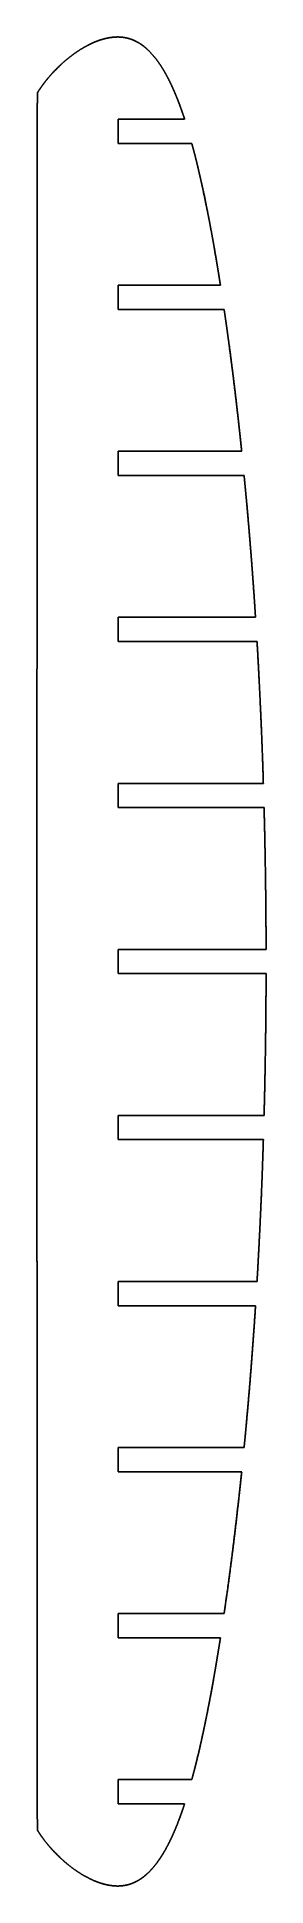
# Model space of a CAD drawing. Header units: metres. Extents: x 54 to 90, y -145 to 145.
import ezdxf

# ---------------------------------------------------------------- set-up
doc = ezdxf.new("R2010")
doc.units = ezdxf.units.M

msp = doc.modelspace()

# ---------------------------------------------------------------- linework, layer by layer
for p, q in [((66.58, 131.9, 1835), (77, 131.9, 1835)), ((66.58, 128.1, 1835), (78.13, 128.1, 1835)), ((66.58, 105.9, 1835), (82.62, 105.9, 1835)), ((66.58, 102.1, 1835), (83.2, 102.1, 1835)), ((66.58, 79.9, 1835), (85.95, 79.9, 1835)), ((66.58, 76.1, 1835), (86.33, 76.1, 1835)), ((66.58, 53.9, 1835), (88.12, 53.9, 1835)), ((66.58, 50.1, 1835), (88.36, 50.1, 1835)), ((66.58, 27.9, 1835), (89.35, 27.9, 1835)), ((66.58, 24.1, 1835), (89.46, 24.1, 1835)), ((66.58, 1.9, 1835), (89.78, 1.9, 1835)), ((66.58, -1.9, 1835), (89.78, -1.9, 1835)), ((66.58, -24.1, 1835), (89.46, -24.1, 1835)), ((66.58, -27.9, 1835), (89.35, -27.9, 1835)), ((66.58, -50.1, 1835), (88.36, -50.1, 1835)), ((66.58, -53.9, 1835), (88.12, -53.9, 1835)), ((66.58, -76.1, 1835), (86.33, -76.1, 1835)), ((66.58, -79.9, 1835), (85.95, -79.9, 1835)), ((66.58, -102.1, 1835), (83.2, -102.1, 1835)), ((66.58, -105.9, 1835), (82.62, -105.9, 1835)), ((66.58, -128.1, 1835), (78.13, -128.1, 1835)), ((66.58, -131.9, 1835), (77, -131.9, 1835))]:
    msp.add_line(p, q)
for points, knots in [([(77, 131.9, 1835), (76.92, 132.16, 1835), (76.83, 132.41, 1835), (76.75, 132.67, 1835), (76.66, 132.92, 1835), (76.57, 133.18, 1835), (76.48, 133.43, 1835), (76.39, 133.68, 1835), (76.16, 134.32, 1835), (76.01, 134.71, 1835), (75.86, 135.1, 1835), (75.7, 135.48, 1835), (75.54, 135.87, 1835), (75.38, 136.25, 1835), (75.21, 136.63, 1835), (74.71, 137.73, 1835), (74.35, 138.45, 1835), (73.98, 139.15, 1835), (73.58, 139.84, 1835), (73.15, 140.52, 1835), (72.69, 141.17, 1835), (72.18, 141.79, 1835), (71.41, 142.6, 1835), (71.17, 142.83, 1835), (70.93, 143.06, 1835), (70.68, 143.27, 1835), (70.42, 143.47, 1835), (70.15, 143.66, 1835), (69.87, 143.83, 1835), (69.39, 144.09, 1835), (69.21, 144.18, 1835), (69.02, 144.27, 1835), (68.82, 144.35, 1835), (68.63, 144.43, 1835), (68.43, 144.49, 1835), (68.23, 144.55, 1835), (67.77, 144.66, 1835), (67.51, 144.71, 1835), (67.25, 144.75, 1835), (66.99, 144.78, 1835), (66.73, 144.79, 1835), (66.46, 144.79, 1835), (66.2, 144.78, 1835), (65.84, 144.75, 1835), (65.73, 144.74, 1835), (65.63, 144.73, 1835), (65.52, 144.72, 1835), (65.42, 144.71, 1835), (65.32, 144.69, 1835), (65.21, 144.67, 1835), (65.03, 144.64, 1835), (64.95, 144.62, 1835), (64.88, 144.61, 1835), (64.8, 144.59, 1835), (64.72, 144.57, 1835), (64.64, 144.56, 1835), (64.56, 144.54, 1835), (64.22, 144.45, 1835), (63.96, 144.38, 1835), (63.7, 144.29, 1835), (63.44, 144.21, 1835), (63.18, 144.11, 1835), (62.93, 144.01, 1835), (62.68, 143.9, 1835), (61.62, 143.41, 1835), (60.84, 142.98, 1835), (60.08, 142.5, 1835), (59.35, 141.99, 1835), (58.65, 141.43, 1835), (57.98, 140.85, 1835), (57.33, 140.23, 1835), (56.31, 139.18, 1835), (55.92, 138.76, 1835), (55.55, 138.33, 1835), (55.19, 137.89, 1835), (54.84, 137.44, 1835), (54.51, 136.98, 1835), (54.19, 136.5, 1835), (53.9, 136.02, 1835)], [0, 0, 0, 0, 0, 0, 0, 0, 0, 0.06458, 0.06458, 0.06458, 0.06458, 0.06458, 0.06458, 0.06458, 0.164223, 0.164223, 0.164223, 0.164223, 0.164223, 0.164223, 0.164223, 0.355821, 0.355821, 0.355821, 0.355821, 0.355821, 0.355821, 0.355821, 0.434836, 0.434836, 0.434836, 0.434836, 0.434836, 0.434836, 0.434836, 0.485267, 0.485267, 0.485267, 0.485267, 0.485267, 0.485267, 0.485267, 0.548323, 0.548323, 0.548323, 0.548323, 0.548323, 0.548323, 0.548323, 0.573433, 0.573433, 0.573433, 0.573433, 0.573433, 0.573433, 0.573433, 0.592265, 0.592265, 0.592265, 0.592265, 0.592265, 0.592265, 0.592265, 0.656449, 0.656449, 0.656449, 0.656449, 0.656449, 0.656449, 0.656449, 0.866078, 0.866078, 0.866078, 0.866078, 0.866078, 0.866078, 0.866078, 1, 1, 1, 1, 1, 1, 1, 1, 1]), ([(53.9, 136.02, 1835), (53.9, 136.02, 1835), (53.9, 136.02, 1835), (53.9, 136.02, 1835), (53.9, 136.01, 1835), (53.9, 136.01, 1835), (53.9, 136.01, 1835), (53.9, 136.01, 1835), (53.9, 136, 1835), (53.9, 135.99, 1835), (53.9, 135.99, 1835), (53.9, 135.98, 1835), (53.9, 135.96, 1835), (53.9, 135.95, 1835), (53.9, 135.94, 1835), (53.9, 135.91, 1835), (53.9, 135.89, 1835), (53.9, 135.88, 1835), (53.9, 135.85, 1835), (53.9, 135.83, 1835), (53.9, 135.81, 1835), (53.9, 135.78, 1835), (53.9, 135.72, 1835), (53.9, 135.68, 1835), (53.9, 135.65, 1835), (53.9, 135.61, 1835), (53.9, 135.56, 1835), (53.9, 135.52, 1835), (53.9, 135.47, 1835), (53.9, 135.34, 1835), (53.9, 135.26, 1835), (53.9, 135.17, 1835), (53.9, 135.09, 1835), (53.9, 135.01, 1835), (53.9, 134.93, 1835), (53.9, 134.85, 1835), (53.9, 134.63, 1835), (53.9, 134.49, 1835), (53.89, 134.36, 1835), (53.89, 134.22, 1835), (53.89, 134.08, 1835), (53.89, 133.95, 1835), (53.89, 133.81, 1835), (53.89, 133.38, 1835), (53.89, 133.1, 1835), (53.89, 132.81, 1835), (53.89, 132.52, 1835), (53.89, 132.23, 1835), (53.89, 131.94, 1835), (53.89, 131.65, 1835), (53.89, 130.81, 1835), (53.89, 130.27, 1835), (53.89, 129.72, 1835), (53.89, 129.17, 1835), (53.89, 128.62, 1835), (53.89, 128.07, 1835), (53.89, 127.53, 1835), (53.89, 126.59, 1835), (53.89, 126.2, 1835), (53.89, 125.81, 1835), (53.89, 125.42, 1835), (53.89, 125.04, 1835), (53.89, 124.65, 1835), (53.89, 124.26, 1835), (53.89, 123.44, 1835), (53.89, 123.01, 1835), (53.89, 122.56, 1835), (53.89, 122.1, 1835), (53.89, 121.63, 1835), (53.89, 121.15, 1835), (53.89, 120.66, 1835), (53.88, 118.72, 1835), (53.88, 117.27, 1835), (53.88, 115.83, 1835), (53.88, 114.38, 1835), (53.88, 112.94, 1835), (53.88, 111.49, 1835), (53.88, 110.05, 1835), (53.88, 106.4, 1835), (53.87, 104.2, 1835), (53.87, 102, 1835), (53.87, 99.79, 1835), (53.87, 97.59, 1835), (53.87, 95.39, 1835), (53.87, 93.19, 1835), (53.87, 89.21, 1835), (53.86, 87.42, 1835), (53.86, 85.64, 1835), (53.86, 83.86, 1835), (53.86, 82.08, 1835), (53.86, 80.3, 1835), (53.86, 78.52, 1835), (53.86, 74.9, 1835), (53.86, 73.07, 1835), (53.86, 71.24, 1835), (53.85, 69.41, 1835), (53.85, 67.58, 1835), (53.85, 65.74, 1835), (53.85, 63.91, 1835), (53.85, 60.67, 1835), (53.85, 59.27, 1835), (53.85, 57.86, 1835), (53.85, 56.46, 1835), (53.85, 55.05, 1835), (53.85, 53.65, 1835), (53.85, 52.24, 1835), (53.85, 48.65, 1835), (53.84, 46.46, 1835), (53.84, 44.28, 1835), (53.84, 42.09, 1835), (53.84, 39.9, 1835), (53.84, 37.72, 1835), (53.84, 35.53, 1835), (53.84, 31.56, 1835), (53.84, 29.77, 1835), (53.84, 27.99, 1835), (53.84, 26.21, 1835), (53.84, 24.42, 1835), (53.84, 22.64, 1835), (53.84, 20.85, 1835), (53.84, 18.11, 1835), (53.84, 17.14, 1835), (53.83, 16.18, 1835), (53.83, 15.21, 1835), (53.83, 14.25, 1835), (53.83, 13.29, 1835), (53.83, 12.32, 1835), (53.83, 10.67, 1835), (53.83, 9.97, 1835), (53.83, 9.28, 1835), (53.83, 8.59, 1835), (53.83, 7.9, 1835), (53.83, 7.2, 1835), (53.83, 6.51, 1835), (53.83, 5.46, 1835), (53.83, 5.11, 1835), (53.83, 4.75, 1835), (53.83, 4.4, 1835), (53.83, 4.04, 1835), (53.83, 3.69, 1835), (53.83, 3.34, 1835), (53.83, 2.82, 1835), (53.83, 2.65, 1835), (53.83, 2.49, 1835), (53.83, 2.33, 1835), (53.83, 2.16, 1835), (53.83, 2, 1835), (53.83, 1.84, 1835), (53.83, 1.56, 1835), (53.83, 1.45, 1835), (53.83, 1.34, 1835), (53.83, 1.22, 1835), (53.83, 1.11, 1835), (53.83, 1, 1835), (53.83, 0.89, 1835), (53.83, 0.71, 1835), (53.83, 0.65, 1835), (53.83, 0.59, 1835), (53.83, 0.53, 1835), (53.83, 0.47, 1835), (53.83, 0.41, 1835), (53.83, 0.35, 1835), (53.83, 0.26, 1835), (53.83, 0.23, 1835), (53.83, 0.2, 1835), (53.83, 0.17, 1835), (53.83, 0.14, 1835), (53.83, 0.11, 1835), (53.83, 0.09, 1835), (53.83, 0.05, 1835), (53.83, 0.04, 1835), (53.83, 0.03, 1835), (53.83, 0.02, 1835), (53.83, 0.02, 1835), (53.83, 0.01, 1835), (53.83, 0.01, 1835), (53.83, 0, 1835), (53.83, 0, 1835), (53.83, 0, 1835), (53.83, 0, 1835), (53.83, 0, 1835), (53.83, 0, 1835), (53.83, 0, 1835), (53.83, 0, 1835), (53.83, 0, 1835), (53.83, 0, 1835), (53.83, 0, 1835), (53.83, -0.01, 1835), (53.83, -0.01, 1835), (53.83, -0.02, 1835), (53.83, -0.04, 1835), (53.83, -0.06, 1835), (53.83, -0.07, 1835), (53.83, -0.09, 1835), (53.83, -0.11, 1835), (53.83, -0.13, 1835), (53.83, -0.15, 1835), (53.83, -0.21, 1835), (53.83, -0.26, 1835), (53.83, -0.3, 1835), (53.83, -0.35, 1835), (53.83, -0.39, 1835), (53.83, -0.44, 1835), (53.83, -0.48, 1835), (53.83, -0.61, 1835), (53.83, -0.69, 1835), (53.83, -0.77, 1835), (53.83, -0.85, 1835), (53.83, -0.94, 1835), (53.83, -1.02, 1835), (53.83, -1.1, 1835), (53.83, -1.33, 1835), (53.83, -1.47, 1835), (53.83, -1.62, 1835), (53.83, -1.76, 1835), (53.83, -1.91, 1835), (53.83, -2.05, 1835), (53.83, -2.2, 1835), (53.83, -2.63, 1835), (53.83, -2.92, 1835), (53.83, -3.21, 1835), (53.83, -3.5, 1835), (53.83, -3.79, 1835), (53.83, -4.08, 1835), (53.83, -4.37, 1835), (53.83, -5.2, 1835), (53.83, -5.75, 1835), (53.83, -6.3, 1835), (53.83, -6.85, 1835), (53.83, -7.39, 1835), (53.83, -7.94, 1835), (53.83, -8.49, 1835), (53.83, -9.43, 1835), (53.83, -9.81, 1835), (53.83, -10.2, 1835), (53.83, -10.59, 1835), (53.83, -10.98, 1835), (53.83, -11.37, 1835), (53.83, -11.76, 1835), (53.83, -12.57, 1835), (53.83, -13.01, 1835), (53.83, -13.46, 1835), (53.83, -13.92, 1835), (53.83, -14.39, 1835), (53.83, -14.87, 1835), (53.83, -15.35, 1835), (53.84, -17.3, 1835), (53.84, -18.74, 1835), (53.84, -20.19, 1835), (53.84, -21.63, 1835), (53.84, -23.08, 1835), (53.84, -24.52, 1835), (53.84, -25.97, 1835), (53.84, -29.62, 1835), (53.84, -31.82, 1835), (53.84, -34.02, 1835), (53.84, -36.22, 1835), (53.84, -38.42, 1835), (53.84, -40.62, 1835), (53.84, -42.83, 1835), (53.84, -46.81, 1835), (53.85, -48.59, 1835), (53.85, -50.37, 1835), (53.85, -52.15, 1835), (53.85, -53.93, 1835), (53.85, -55.71, 1835), (53.85, -57.5, 1835), (53.85, -61.11, 1835), (53.85, -62.94, 1835), (53.85, -64.77, 1835), (53.85, -66.61, 1835), (53.85, -68.44, 1835), (53.85, -70.27, 1835), (53.86, -72.1, 1835), (53.86, -75.34, 1835), (53.86, -76.75, 1835), (53.86, -78.15, 1835), (53.86, -79.56, 1835), (53.86, -80.96, 1835), (53.86, -82.37, 1835), (53.86, -83.77, 1835), (53.86, -87.37, 1835), (53.87, -89.55, 1835), (53.87, -91.74, 1835), (53.87, -93.93, 1835), (53.87, -96.11, 1835), (53.87, -98.3, 1835), (53.87, -100.48, 1835), (53.87, -104.46, 1835), (53.88, -106.24, 1835), (53.88, -108.02, 1835), (53.88, -109.81, 1835), (53.88, -111.59, 1835), (53.88, -113.38, 1835), (53.88, -115.16, 1835), (53.88, -117.91, 1835), (53.88, -118.87, 1835), (53.89, -119.84, 1835), (53.89, -120.8, 1835), (53.89, -121.76, 1835), (53.89, -122.73, 1835), (53.89, -123.69, 1835), (53.89, -125.35, 1835), (53.89, -126.04, 1835), (53.89, -126.73, 1835), (53.89, -127.43, 1835), (53.89, -128.12, 1835), (53.89, -128.81, 1835), (53.89, -129.5, 1835), (53.89, -130.55, 1835), (53.89, -130.91, 1835), (53.89, -131.26, 1835), (53.89, -131.62, 1835), (53.89, -131.97, 1835), (53.89, -132.33, 1835), (53.89, -132.68, 1835), (53.89, -133.2, 1835), (53.89, -133.36, 1835), (53.89, -133.52, 1835), (53.89, -133.69, 1835), (53.89, -133.85, 1835), (53.89, -134.01, 1835), (53.89, -134.18, 1835), (53.9, -134.45, 1835), (53.9, -134.57, 1835), (53.9, -134.68, 1835), (53.9, -134.79, 1835), (53.9, -134.9, 1835), (53.9, -135.02, 1835), (53.9, -135.13, 1835), (53.9, -135.3, 1835), (53.9, -135.36, 1835), (53.9, -135.42, 1835), (53.9, -135.48, 1835), (53.9, -135.54, 1835), (53.9, -135.6, 1835), (53.9, -135.66, 1835), (53.9, -135.75, 1835), (53.9, -135.78, 1835), (53.9, -135.81, 1835), (53.9, -135.84, 1835), (53.9, -135.87, 1835), (53.9, -135.9, 1835), (53.9, -135.93, 1835), (53.9, -135.96, 1835), (53.9, -135.97, 1835), (53.9, -135.98, 1835), (53.9, -135.99, 1835), (53.9, -136, 1835), (53.9, -136, 1835), (53.9, -136, 1835), (53.9, -136.01, 1835), (53.9, -136.01, 1835), (53.9, -136.01, 1835), (53.9, -136.02, 1835), (53.9, -136.02, 1835), (53.9, -136.02, 1835), (53.9, -136.02, 1835), (53.9, -136.02, 1835)], [0, 0, 0, 0, 0, 0, 0, 0, 0, 0.001676, 0.001676, 0.001676, 0.001676, 0.001676, 0.001676, 0.001676, 0.003141, 0.003141, 0.003141, 0.003141, 0.003141, 0.003141, 0.003141, 0.004769, 0.004769, 0.004769, 0.004769, 0.004769, 0.004769, 0.004769, 0.006397, 0.006397, 0.006397, 0.006397, 0.006397, 0.006397, 0.006397, 0.008883, 0.008883, 0.008883, 0.008883, 0.008883, 0.008883, 0.008883, 0.013048, 0.013048, 0.013048, 0.013048, 0.013048, 0.013048, 0.013048, 0.021809, 0.021809, 0.021809, 0.021809, 0.021809, 0.021809, 0.021809, 0.038401, 0.038401, 0.038401, 0.038401, 0.038401, 0.038401, 0.038401, 0.050159, 0.050159, 0.050159, 0.050159, 0.050159, 0.050159, 0.050159, 0.063079, 0.063079, 0.063079, 0.063079, 0.063079, 0.063079, 0.063079, 0.100445, 0.100445, 0.100445, 0.100445, 0.100445, 0.100445, 0.100445, 0.157375, 0.157375, 0.157375, 0.157375, 0.157375, 0.157375, 0.157375, 0.20343, 0.20343, 0.20343, 0.20343, 0.20343, 0.20343, 0.20343, 0.250805, 0.250805, 0.250805, 0.250805, 0.250805, 0.250805, 0.250805, 0.287147, 0.287147, 0.287147, 0.287147, 0.287147, 0.287147, 0.287147, 0.343683, 0.343683, 0.343683, 0.343683, 0.343683, 0.343683, 0.343683, 0.389817, 0.389817, 0.389817, 0.389817, 0.389817, 0.389817, 0.389817, 0.414742, 0.414742, 0.414742, 0.414742, 0.414742, 0.414742, 0.414742, 0.432658, 0.432658, 0.432658, 0.432658, 0.432658, 0.432658, 0.432658, 0.441843, 0.441843, 0.441843, 0.441843, 0.441843, 0.441843, 0.441843, 0.44608, 0.44608, 0.44608, 0.44608, 0.44608, 0.44608, 0.44608, 0.449019, 0.449019, 0.449019, 0.449019, 0.449019, 0.449019, 0.449019, 0.450607, 0.450607, 0.450607, 0.450607, 0.450607, 0.450607, 0.450607, 0.451466, 0.451466, 0.451466, 0.451466, 0.451466, 0.451466, 0.451466, 0.45192, 0.45192, 0.45192, 0.45192, 0.45192, 0.45192, 0.45192, 0.452403, 0.452403, 0.452403, 0.452403, 0.452403, 0.452403, 0.452403, 0.452942, 0.452942, 0.452942, 0.452942, 0.452942, 0.452942, 0.452942, 0.453795, 0.453795, 0.453795, 0.453795, 0.453795, 0.453795, 0.453795, 0.455514, 0.455514, 0.455514, 0.455514, 0.455514, 0.455514, 0.455514, 0.458607, 0.458607, 0.458607, 0.458607, 0.458607, 0.458607, 0.458607, 0.463972, 0.463972, 0.463972, 0.463972, 0.463972, 0.463972, 0.463972, 0.474657, 0.474657, 0.474657, 0.474657, 0.474657, 0.474657, 0.474657, 0.494892, 0.494892, 0.494892, 0.494892, 0.494892, 0.494892, 0.494892, 0.509231, 0.509231, 0.509231, 0.509231, 0.509231, 0.509231, 0.509231, 0.524988, 0.524988, 0.524988, 0.524988, 0.524988, 0.524988, 0.524988, 0.57056, 0.57056, 0.57056, 0.57056, 0.57056, 0.57056, 0.57056, 0.639991, 0.639991, 0.639991, 0.639991, 0.639991, 0.639991, 0.639991, 0.696161, 0.696161, 0.696161, 0.696161, 0.696161, 0.696161, 0.696161, 0.753941, 0.753941, 0.753941, 0.753941, 0.753941, 0.753941, 0.753941, 0.798266, 0.798266, 0.798266, 0.798266, 0.798266, 0.798266, 0.798266, 0.867222, 0.867222, 0.867222, 0.867222, 0.867222, 0.867222, 0.867222, 0.923492, 0.923492, 0.923492, 0.923492, 0.923492, 0.923492, 0.923492, 0.953893, 0.953893, 0.953893, 0.953893, 0.953893, 0.953893, 0.953893, 0.975745, 0.975745, 0.975745, 0.975745, 0.975745, 0.975745, 0.975745, 0.986948, 0.986948, 0.986948, 0.986948, 0.986948, 0.986948, 0.986948, 0.992116, 0.992116, 0.992116, 0.992116, 0.992116, 0.992116, 0.992116, 0.995701, 0.995701, 0.995701, 0.995701, 0.995701, 0.995701, 0.995701, 0.997638, 0.997638, 0.997638, 0.997638, 0.997638, 0.997638, 0.997638, 0.998686, 0.998686, 0.998686, 0.998686, 0.998686, 0.998686, 0.998686, 0.999193, 0.999193, 0.999193, 0.999193, 0.999193, 0.999193, 0.999193, 1, 1, 1, 1, 1, 1, 1, 1, 1]), ([(82.62, 105.9, 1835), (82.53, 106.46, 1835), (82.44, 107.02, 1835), (82.35, 107.58, 1835), (82.26, 108.14, 1835), (82.17, 108.7, 1835), (82.08, 109.26, 1835), (81.98, 109.82, 1835), (81.69, 111.54, 1835), (81.48, 112.7, 1835), (81.28, 113.87, 1835), (81.06, 115.03, 1835), (80.84, 116.19, 1835), (80.61, 117.35, 1835), (80.38, 118.51, 1835), (79.92, 120.7, 1835), (79.69, 121.74, 1835), (79.46, 122.78, 1835), (79.22, 123.82, 1835), (78.98, 124.85, 1835), (78.72, 125.89, 1835), (78.45, 126.92, 1835), (78.17, 127.96, 1835), (78.16, 127.98, 1835), (78.16, 128, 1835), (78.15, 128.02, 1835), (78.15, 128.04, 1835), (78.14, 128.06, 1835), (78.14, 128.08, 1835), (78.13, 128.1, 1835)], [0, 0, 0, 0, 0, 0, 0, 0, 0, 0.200176, 0.200176, 0.200176, 0.200176, 0.200176, 0.200176, 0.200176, 0.617174, 0.617174, 0.617174, 0.617174, 0.617174, 0.617174, 0.617174, 0.992825, 0.992825, 0.992825, 0.992825, 0.992825, 0.992825, 0.992825, 1, 1, 1, 1, 1, 1, 1, 1, 1]), ([(85.95, 79.9, 1835), (85.94, 79.98, 1835), (85.93, 80.07, 1835), (85.92, 80.15, 1835), (85.92, 80.23, 1835), (85.91, 80.32, 1835), (85.9, 80.4, 1835), (85.89, 80.49, 1835), (85.68, 82.48, 1835), (85.47, 84.39, 1835), (85.26, 86.31, 1835), (85.04, 88.22, 1835), (84.81, 90.13, 1835), (84.57, 92.04, 1835), (84.33, 93.95, 1835), (83.97, 96.63, 1835), (83.86, 97.42, 1835), (83.76, 98.2, 1835), (83.65, 98.98, 1835), (83.54, 99.76, 1835), (83.43, 100.54, 1835), (83.31, 101.32, 1835), (83.2, 102.1, 1835)], [0, 0, 0, 0, 0, 0, 0, 0, 0, 0.030054, 0.030054, 0.030054, 0.030054, 0.030054, 0.030054, 0.030054, 0.718002, 0.718002, 0.718002, 0.718002, 0.718002, 0.718002, 0.718002, 1, 1, 1, 1, 1, 1, 1, 1, 1]), ([(88.12, 53.9, 1835), (88.09, 54.33, 1835), (88.06, 54.76, 1835), (88.04, 55.19, 1835), (88.01, 55.62, 1835), (87.98, 56.05, 1835), (87.95, 56.48, 1835), (87.92, 56.91, 1835), (87.77, 59.05, 1835), (87.65, 60.77, 1835), (87.52, 62.49, 1835), (87.39, 64.2, 1835), (87.25, 65.92, 1835), (87.1, 67.63, 1835), (86.96, 69.35, 1835), (86.75, 71.69, 1835), (86.69, 72.32, 1835), (86.63, 72.95, 1835), (86.57, 73.58, 1835), (86.51, 74.21, 1835), (86.45, 74.84, 1835), (86.39, 75.47, 1835), (86.33, 76.1, 1835)], [0, 0, 0, 0, 0, 0, 0, 0, 0, 0.154556, 0.154556, 0.154556, 0.154556, 0.154556, 0.154556, 0.154556, 0.772925, 0.772925, 0.772925, 0.772925, 0.772925, 0.772925, 0.772925, 1, 1, 1, 1, 1, 1, 1, 1, 1]), ([(88.36, -50.1, 1835), (88.46, -48.37, 1835), (88.56, -46.63, 1835), (88.65, -44.9, 1835), (88.74, -43.17, 1835), (88.82, -41.43, 1835), (88.9, -39.7, 1835), (88.98, -37.97, 1835), (89.1, -35.19, 1835), (89.14, -34.15, 1835), (89.18, -33.11, 1835), (89.21, -32.07, 1835), (89.25, -31.02, 1835), (89.29, -29.98, 1835), (89.32, -28.94, 1835), (89.35, -27.9, 1835)], [0, 0, 0, 0, 0, 0, 0, 0, 0, 0.624873, 0.624873, 0.624873, 0.624873, 0.624873, 0.624873, 0.624873, 1, 1, 1, 1, 1, 1, 1, 1, 1]), ([(86.33, -76.1, 1835), (86.38, -75.58, 1835), (86.43, -75.07, 1835), (86.48, -74.55, 1835), (86.53, -74.04, 1835), (86.58, -73.52, 1835), (86.63, -73, 1835), (86.67, -72.48, 1835), (86.93, -69.71, 1835), (87.12, -67.45, 1835), (87.31, -65.2, 1835), (87.49, -62.94, 1835), (87.66, -60.68, 1835), (87.82, -58.42, 1835), (87.98, -56.16, 1835), (88.12, -53.9, 1835)], [0, 0, 0, 0, 0, 0, 0, 0, 0, 0.186828, 0.186828, 0.186828, 0.186828, 0.186828, 0.186828, 0.186828, 1, 1, 1, 1, 1, 1, 1, 1, 1]), ([(83.2, -102.1, 1835), (83.23, -101.89, 1835), (83.26, -101.68, 1835), (83.29, -101.47, 1835), (83.32, -101.26, 1835), (83.35, -101.05, 1835), (83.38, -100.83, 1835), (83.41, -100.62, 1835), (83.81, -97.86, 1835), (84.16, -95.3, 1835), (84.49, -92.73, 1835), (84.81, -90.17, 1835), (85.11, -87.6, 1835), (85.4, -85.04, 1835), (85.68, -82.47, 1835), (85.95, -79.9, 1835)], [0, 0, 0, 0, 0, 0, 0, 0, 0, 0.07622, 0.07622, 0.07622, 0.07622, 0.07622, 0.07622, 0.07622, 1, 1, 1, 1, 1, 1, 1, 1, 1]), ([(78.13, -128.1, 1835), (78.26, -127.63, 1835), (78.39, -127.15, 1835), (78.51, -126.68, 1835), (78.63, -126.2, 1835), (78.75, -125.73, 1835), (78.87, -125.25, 1835), (78.99, -124.77, 1835), (79.42, -122.95, 1835), (79.73, -121.61, 1835), (80.02, -120.26, 1835), (80.3, -118.91, 1835), (80.57, -117.56, 1835), (80.84, -116.21, 1835), (81.09, -114.85, 1835), (81.51, -112.55, 1835), (81.68, -111.6, 1835), (81.84, -110.65, 1835), (82, -109.7, 1835), (82.16, -108.75, 1835), (82.32, -107.8, 1835), (82.47, -106.85, 1835), (82.62, -105.9, 1835)], [0, 0, 0, 0, 0, 0, 0, 0, 0, 0.173327, 0.173327, 0.173327, 0.173327, 0.173327, 0.173327, 0.173327, 0.659992, 0.659992, 0.659992, 0.659992, 0.659992, 0.659992, 0.659992, 1, 1, 1, 1, 1, 1, 1, 1, 1]), ([(53.9, -136.02, 1835), (54.19, -136.5, 1835), (54.51, -136.98, 1835), (54.85, -137.45, 1835), (55.2, -137.9, 1835), (55.56, -138.35, 1835), (55.94, -138.78, 1835), (56.33, -139.2, 1835), (57.36, -140.26, 1835), (58.02, -140.88, 1835), (58.7, -141.48, 1835), (59.42, -142.04, 1835), (60.16, -142.56, 1835), (60.93, -143.04, 1835), (61.73, -143.47, 1835), (62.68, -143.9, 1835), (62.81, -143.95, 1835), (62.94, -144.01, 1835), (63.07, -144.06, 1835), (63.2, -144.11, 1835), (63.32, -144.16, 1835), (63.45, -144.2, 1835), (63.72, -144.3, 1835), (63.86, -144.34, 1835), (64.01, -144.39, 1835), (64.15, -144.43, 1835), (64.29, -144.47, 1835), (64.43, -144.51, 1835), (64.58, -144.54, 1835), (65.13, -144.67, 1835), (65.54, -144.74, 1835), (65.96, -144.79, 1835), (66.38, -144.81, 1835), (66.8, -144.81, 1835), (67.22, -144.77, 1835), (67.64, -144.7, 1835), (68.37, -144.52, 1835), (68.69, -144.41, 1835), (69, -144.29, 1835), (69.3, -144.15, 1835), (69.6, -144, 1835), (69.88, -143.83, 1835), (70.16, -143.64, 1835), (70.64, -143.29, 1835), (70.84, -143.12, 1835), (71.04, -142.95, 1835), (71.24, -142.77, 1835), (71.43, -142.59, 1835), (71.61, -142.4, 1835), (71.79, -142.2, 1835), (72.27, -141.66, 1835), (72.56, -141.29, 1835), (72.84, -140.91, 1835), (73.11, -140.53, 1835), (73.37, -140.14, 1835), (73.61, -139.74, 1835), (73.85, -139.33, 1835), (74.36, -138.41, 1835), (74.63, -137.88, 1835), (74.89, -137.35, 1835), (75.14, -136.82, 1835), (75.37, -136.28, 1835), (75.6, -135.74, 1835), (75.82, -135.19, 1835), (76.13, -134.39, 1835), (76.22, -134.14, 1835), (76.32, -133.88, 1835), (76.41, -133.62, 1835), (76.51, -133.35, 1835), (76.61, -133.08, 1835), (76.7, -132.8, 1835), (76.82, -132.44, 1835), (76.85, -132.36, 1835), (76.87, -132.29, 1835), (76.9, -132.21, 1835), (76.92, -132.13, 1835), (76.95, -132.06, 1835), (76.98, -131.98, 1835), (77, -131.9, 1835)], [0, 0, 0, 0, 0, 0, 0, 0, 0, 0.0144017, 0.0144017, 0.0144017, 0.0144017, 0.0144017, 0.0144017, 0.0144017, 0.0371594, 0.0371594, 0.0371594, 0.0371594, 0.0371594, 0.0371594, 0.0371594, 0.0406552, 0.0406552, 0.0406552, 0.0406552, 0.0406552, 0.0406552, 0.0406552, 0.0445007, 0.0445007, 0.0445007, 0.0445007, 0.0445007, 0.0445007, 0.0445007, 0.0555376, 0.0555376, 0.0555376, 0.0555376, 0.0555376, 0.0555376, 0.0555376, 0.0642841, 0.0642841, 0.0642841, 0.0642841, 0.0642841, 0.0642841, 0.0642841, 0.0711943, 0.0711943, 0.0711943, 0.0711943, 0.0711943, 0.0711943, 0.0711943, 0.0834821, 0.0834821, 0.0834821, 0.0834821, 0.0834821, 0.0834821, 0.0834821, 0.0989297, 0.0989297, 0.0989297, 0.0989297, 0.0989297, 0.0989297, 0.0989297, 0.1059559, 0.1059559, 0.1059559, 0.1059559, 0.1059559, 0.1059559, 0.1059559, 0.1078894, 0.1078894, 0.1078894, 0.1078894, 0.1078894, 0.1078894, 0.1078894, 0.1078894, 0.1078894])]:
    msp.add_open_spline(points, degree=8, knots=knots)
for points, degree in [([(66.58, 131.9, 1835), (66.58, 128.1, 1835)], 1), ([(66.58, 105.9, 1835), (66.58, 102.1, 1835)], 1), ([(66.58, 79.9, 1835), (66.58, 76.1, 1835)], 1), ([(66.58, 53.9, 1835), (66.58, 50.1, 1835)], 1), ([(89.35, 27.9, 1835), (89.27, 30.68, 1835), (89.17, 33.45, 1835), (89.06, 36.23, 1835), (88.94, 39, 1835), (88.81, 41.78, 1835), (88.67, 44.55, 1835), (88.52, 47.33, 1835), (88.36, 50.1, 1835)], 8), ([(66.58, 27.9, 1835), (66.58, 24.1, 1835)], 1), ([(89.78, 1.9, 1835), (89.77, 4.68, 1835), (89.76, 7.45, 1835), (89.73, 10.23, 1835), (89.7, 13, 1835), (89.65, 15.78, 1835), (89.6, 18.55, 1835), (89.54, 21.33, 1835), (89.46, 24.1, 1835)], 8), ([(66.58, 1.9, 1835), (66.58, 0, 1835)], 1), ([(66.58, -1.9, 1835), (66.58, 0, 1835)], 1), ([(89.46, -24.1, 1835), (89.54, -21.33, 1835), (89.6, -18.55, 1835), (89.65, -15.78, 1835), (89.7, -13, 1835), (89.73, -10.23, 1835), (89.76, -7.45, 1835), (89.77, -4.68, 1835), (89.78, -1.9, 1835)], 8), ([(66.58, -27.9, 1835), (66.58, -24.1, 1835)], 1), ([(66.58, -53.9, 1835), (66.58, -50.1, 1835)], 1), ([(66.58, -79.9, 1835), (66.58, -76.1, 1835)], 1), ([(66.58, -105.9, 1835), (66.58, -102.1, 1835)], 1), ([(66.58, -131.9, 1835), (66.58, -128.1, 1835)], 1)]:
    msp.add_open_spline(points, degree=degree)

doc.saveas('drawing.dxf')
